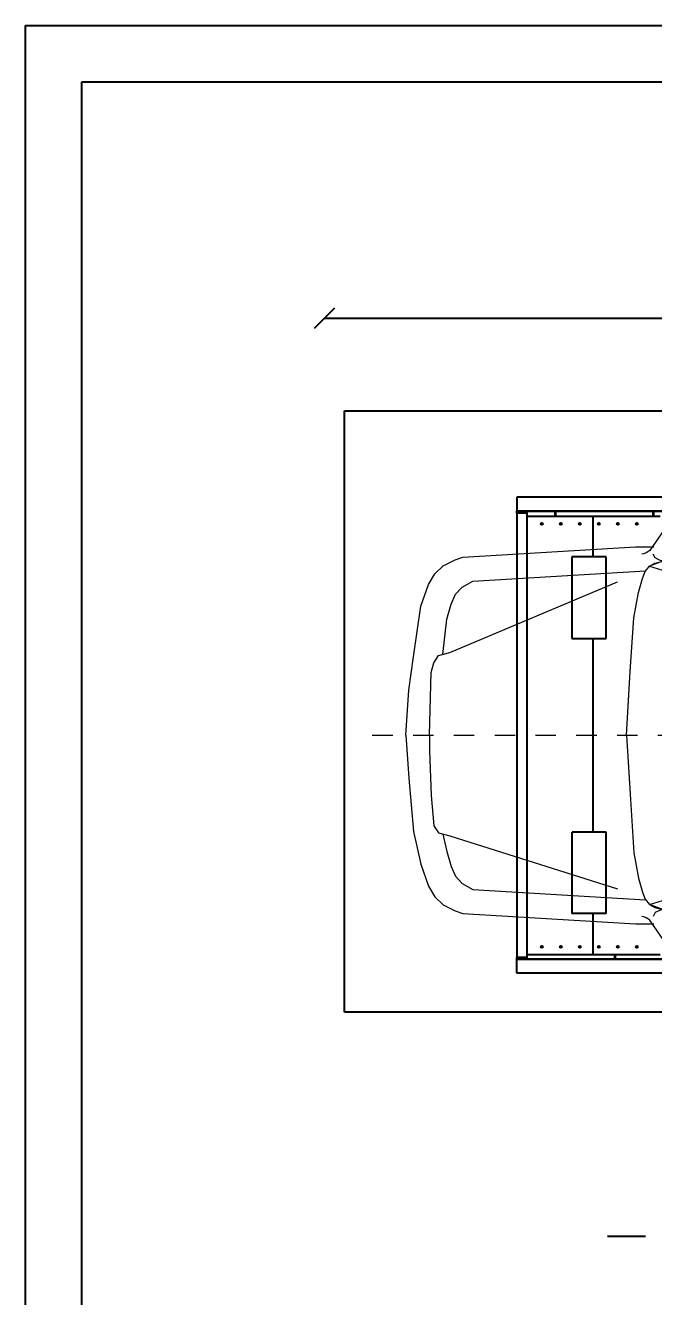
# Model space of a CAD drawing. Header units: metres. Extents: x 1161 to 1456, y 119 to 208.
# Drawn here: x 1359.42 to 1362.5, y 182.28 to 188.51 of the extents above; entities that cross this region are included whole.
import ezdxf

# ---------------------------------------------------------------- set-up
doc = ezdxf.new("R2010")
doc.units = ezdxf.units.M
doc.header["$MEASUREMENT"] = 0
doc.header["$PDMODE"] = 1
doc.header["$PDSIZE"] = -5
doc.linetypes.add('CENTER2', pattern=[1.125, 0.75, -0.125, 0.125, -0.125])
doc.linetypes.add('PHANTOM2', pattern=[1.25, 0.625, -0.125, 0.125, -0.125, 0.125, -0.125])
doc.layers.add('GRID', color=8, linetype='Continuous')
doc.layers.add('HAT', color=9, linetype='Continuous', lineweight=15)
doc.styles.get("Standard").update_dxf_attribs({"font": 'verdana.ttf'})
doc.dimstyles.new('app', dxfattribs={"dimtxt": 0.23, "dimasz": 0.1, "dimexe": 0.18, "dimexo": 0.0625, "dimgap": 0.09, "dimtad": 0, "dimzin": 0, "dimdsep": 46, "dimtxsty": 'Standard', "dimblk": 'OBLIQUE', "dimcen": 0.09, "dimse1": 1, "dimse2": 1, "dimclrd": 8, "dimclre": 8, "dimclrt": 6, "dimadec": 0, "dimazin": 0, "dimtfac": 1, "dimtofl": 0, "dimtmove": 0, "dimatfit": 3, "dimfxl": 0, "dimtolj": 1, "dimtzin": 0, "dimarcsym": 0})

# ---------------------------------------------------------------- blocks, each defined once
blk = doc.blocks.new('A$C06C76ABF')
at = {"layer": 'GRID', "linetype": 'CENTER2', "lineweight": 0}
for p, q in [((2643.8, 2268), (2643.8, -100)), ((5329, 1084), (0, 1084))]:
    blk.add_line(p, q, dxfattribs=at)
at = {"layer": 'GRID', "linetype": 'Continuous', "lineweight": 0}
for points in [[(3873.6, 1938), (3806.9, 2100.7), (3805.5, 2113.1), (3807.4, 2122.3), (3811.2, 2129.6), (3814.4, 2132.1), (3821.3, 2134), (3843.2, 2134), (3861.2, 2131.8), (3868.5, 2128.6), (3878.6, 2121.3), (3967.9, 1990.2), (3977.4, 1984.5), (3986.5, 1979.1), (3998.2, 1974.1), (4007.4, 1972.2)], [(3835, 2009), (3656.9, 2009), (1287.7, 2009), (1011.5, 1986.5), (464.8, 1961.6), (464.8, 1961.6), (416.3, 1956.8), (338.6, 1937.4), (296.6, 1911.5), (264.2, 1879.2), (233.5, 1819.4), (218.9, 1775.7), (206, 1724), (193, 1643.2), (186.6, 1503.9), (176.8, 1402.1), (167.1, 1087.8), (164.5, 1084)], [(5164.5, 1084), (5149.4, 1306.1), (5149.4, 1306.1), (5126.9, 1468.8), (5091.6, 1716.8), (5053, 1824.4), (5022.5, 1875.8), (4982.3, 1915.9), (4922.9, 1944.8), (4885.9, 1957.7), (4039.3, 2009), (4039.3, 2009), (4039.3, 2009), (3949.5, 2009)], [(3854.6, 1973), (1708.3, 1971.5), (1577.2, 1965.2), (1446.1, 1958.9), (1392.3, 1949.1), (1338.6, 1936.1), (1313.3, 1924.7), (1309.2, 1911.6), (1311.7, 1900.2), (1314.1, 1897), (1669.4, 1747.2), (1702, 1740.6), (1744.4, 1734.1), (1763.1, 1732.5), (2801.6, 1787.2), (3363.7, 1816), (2801.6, 1787.2), (3363.7, 1816), (3363.7, 1816), (3696.2, 1877.8), (3920.4, 1943.6), (3942, 1953.9), (3951.5, 1973.1)], [(4082, 1084), (4064.3, 1397.1), (4046.8, 1660.7), (4024.4, 1784.4), (4005.1, 1853.8), (3990.8, 1888.1), (3969.5, 1913.7), (3944.1, 1928.1), (3904.3, 1938), (3904.3, 1938), (3969.5, 1913.7), (3800.5, 1862.2), (3712.3, 1840.6), (3590.5, 1809.2), (3426.4, 1793.4), (3416.1, 1787.5), (3404.1, 1769.5), (3400, 1753), (3401.4, 1713.5), (3409.4, 1621.1), (3422.2, 1392.8), (3436.1, 1279.8), (3436.1, 1084)], [(1504.1, 1084), (1516.1, 1099.7), (1525.9, 1395.2), (1536.9, 1511.2), (1543, 1645.1), (1544.2, 1678), (1524.7, 1717.1), (1485.2, 1731.5), (1204.2, 1883.1), (1171.6, 1885.5), (1134.6, 1880.4), (1117.2, 1872.9), (1098.5, 1851.8), (1092.2, 1836.2), (1062.3, 1737.9), (1046.4, 1653.1), (1037.5, 1477.5), (1029.4, 1317.1), (1024.7, 1254.5), (1024.3, 1084)], [(4983, 1481.1), (4963.2, 1653.9), (4943, 1727.3), (4920.4, 1775.6), (4888.2, 1811), (4836.6, 1840), (3989.2, 1891.5)], [(1092.2, 1836.2), (1049, 1846.8), (1003.3, 1859.2), (469.8, 1834.3), (415.7, 1821.8), (383.1, 1796.5), (361.7, 1772), (340.9, 1726.2), (330.5, 1682.6), (320.1, 1638.9), (303.4, 1430.9), (286.8, 1097.9), (280.4, 1112.4), (280.4, 1084)], [(5049.3, 1084), (5049.3, 1086), (5039.6, 1391.9), (5026.8, 1440.2), (5004.2, 1475.6), (4949.5, 1489.8), (4126.7, 1836.8)], [(1504.1, 1084), (1516.1, 1268.3), (1525.9, 785.3), (1536.9, 569.3), (1543, 522.9), (1544.2, 490), (1524.7, 450.9), (1485.2, 436.5), (1204.2, 284.9), (1171.6, 282.5), (1134.6, 287.6), (1117.2, 295.1), (1098.5, 316.2), (1092.2, 331.8), (1062.3, 430.1), (1046.4, 514.9), (1037.5, 603), (1029.4, 863.4), (1024.7, 1098.5), (1024.3, 1084)], [(4082, 1084), (4064.3, 795.9), (4046.8, 507.3), (4024.4, 383.6), (4005.1, 314.2), (3990.8, 279.9), (3969.5, 254.3), (3944.1, 239.9), (3904.3, 230), (3904.3, 230), (3969.5, 254.3), (3800.5, 305.8), (3712.3, 327.4), (3590.5, 358.8), (3426.4, 374.6), (3416.1, 380.5), (3404.1, 398.5), (3400, 415), (3401.4, 454.5), (3409.4, 546.9), (3422.2, 787.7), (3436.1, 1263.2), (3436.1, 1084)], [(3835, 159), (3656.9, 159), (1287.7, 159), (1011.5, 181.5), (464.8, 206.4), (464.8, 206.4), (416.3, 211.2), (338.6, 230.6), (296.6, 256.5), (264.2, 288.8), (233.5, 348.6), (218.9, 392.3), (206, 444), (193, 524.8), (186.6, 576.6), (176.8, 778.4), (167.1, 1005.2), (164.5, 1084)], [(1092.2, 331.8), (1049, 321.2), (1003.3, 308.8), (469.8, 333.7), (415.7, 346.2), (383.1, 371.5), (361.7, 396), (340.9, 441.8), (330.5, 485.4), (320.1, 529.1), (303.4, 749.6), (286.8, 995.1), (286.8, 995.1), (280.4, 1084)], [(5164.5, 1084), (5149.4, 874.4), (5149.4, 874.4), (5126.9, 611.7), (5091.6, 451.2), (5053, 343.6), (5022.5, 292.2), (4982.3, 252.1), (4922.9, 223.2), (4885.9, 210.3), (4039.3, 159), (4039.3, 159), (4039.3, 159), (3949.5, 159)], [(5049.3, 1084), (5049.3, 1007), (5039.6, 788.6), (5026.8, 640.3), (5004.2, 604.9), (4949.5, 590.7), (4126.7, 331.2)], [(4983, 599.4), (4963.2, 514.1), (4943, 440.7), (4920.4, 392.4), (4888.2, 357), (4836.6, 328), (3989.2, 276.5)], [(3854.6, 195), (1708.3, 196.5), (1577.2, 202.8), (1446.1, 209.1), (1392.3, 218.9), (1338.6, 231.9), (1313.3, 243.3), (1309.2, 256.4), (1311.7, 267.8), (1314.1, 271), (1669.4, 420.8), (1702, 427.4), (1744.4, 433.9), (1763.1, 435.5), (2801.6, 380.8), (3363.7, 352), (2801.6, 380.8), (3363.7, 352), (3363.7, 352), (3696.2, 290.2), (3920.4, 224.4), (3942, 214.1), (3951.5, 194.9)], [(3873.6, 230), (3806.9, 67.3), (3805.5, 54.9), (3807.4, 45.7), (3811.2, 38.4), (3814.4, 35.9), (3821.3, 34), (3843.2, 34), (3861.2, 36.2), (3868.5, 39.4), (3878.6, 46.7), (3967.9, 177.8), (3977.4, 183.5), (3986.5, 188.9), (3998.2, 193.9), (4007.4, 195.8)]]:
    blk.add_lwpolyline(points, dxfattribs=at)
blk = doc.blocks.new('A$C0B0434A7')
at = {"color": 8, "linetype": 'PHANTOM2'}
blk.add_line((-1164.2, 3005.7), (-1164.2, 3105.7), dxfattribs=at)
at = {"color": 8}
for p, q in [((-1164.2, 3105.7), (4235.8, 3105.7)), ((-1164.2, 155.6), (-1164.2, 3005.7)), ((-50.1, 1989.9), (117.2, 1989.9)), ((4235.8, 155.6), (-1164.2, 155.6))]:
    blk.add_line(p, q, dxfattribs=at)
at = {"color": 8, "linetype": 'Continuous'}
for p, q in [((-320.2, 2682.8), (-320.2, 2678)), ((4189.8, 2682.8), (-320.2, 2682.8)), ((-320.2, 2678), (-320.2, 2622.1)), ((-320.2, 2622.1), (-320.2, 2614.9)), ((-320.2, 2614.9), (-317.2, 2614.9)), ((-320.2, 2604.9), (-320.2, 2614.9)), ((-277.4, 2604.9), (-320.2, 2604.9)), ((-320.2, 2604.9), (-320.2, 424.9)), ((-273.2, 2614.9), (-317.2, 2614.9)), ((-317.2, 2614.9), (-317.2, 2604.9)), ((-273.2, 2604.9), (-317.2, 2604.9)), ((-273.2, 2604.9), (-277.4, 2604.9)), ((-273.2, 2614.9), (-270.2, 2614.9)), ((-273.2, 2604.9), (-273.2, 2614.9)), ((-270.2, 2604.9), (-273.2, 2604.9)), ((-270.2, 2614.9), (-270.2, 2604.9)), ((4189.8, 2614.9), (-270.2, 2614.9)), ((393.8, 2611.7), (-270.2, 2611.7)), ((-270.2, 2604.9), (-270.2, 424.9)), ((-270.2, 2589.9), (-267.3, 2589.9)), ((-267.3, 2589.9), (-265.7, 2589.9)), ((-265.7, 2589.9), (-259, 2589.9)), ((-259, 2589.9), (-255.9, 2589.9)), ((-255.9, 2589.9), (-233.4, 2589.9)), ((-233.4, 2589.9), (-230.3, 2589.9)), ((-230.3, 2589.9), (-223.2, 2589.9)), ((-223.2, 2589.9), (-221.7, 2589.9)), ((-221.7, 2589.9), (-174.6, 2589.9)), ((-174.6, 2589.9), (-173.1, 2589.9)), ((-173.1, 2589.9), (-166, 2589.9)), ((-166, 2589.9), (-162.9, 2589.9)), ((-162.9, 2589.9), (-140.4, 2589.9)), ((-140.4, 2589.9), (-137.3, 2589.9)), ((-137.3, 2589.9), (-130.2, 2589.9)), ((-133.4, 2611.7), (-133.4, 2589.9)), ((-130.2, 2611.7), (-130.2, 2589.9)), ((-130.2, 2589.9), (-128.7, 2589.9)), ((-128.7, 2589.9), (-81.6, 2589.9)), ((-81.6, 2589.9), (-80.1, 2589.9)), ((-80.1, 2589.9), (-73, 2589.9)), ((-73, 2589.9), (-69.9, 2589.9)), ((-69.9, 2589.9), (-47.4, 2589.9)), ((-47.4, 2589.9), (-44.3, 2589.9)), ((-44.3, 2589.9), (-37.2, 2589.9)), ((-37.2, 2589.9), (-35.7, 2589.9)), ((-35.7, 2589.9), (11.4, 2589.9)), ((11.4, 2589.9), (12.9, 2589.9)), ((12.9, 2589.9), (20, 2589.9)), ((20, 2589.9), (23.1, 2589.9)), ((23.1, 2589.9), (45.6, 2589.9)), ((45.6, 2589.9), (48.7, 2589.9)), ((48.7, 2589.9), (52.3, 2589.9)), ((52.2, 2589.9), (53.8, 2589.9)), ((53.8, 2589.9), (57.1, 2589.9)), ((53.8, 2389.9), (53.8, 2589.9)), ((57.1, 2589.9), (58.6, 2589.9)), ((58.6, 2589.9), (104.7, 2589.9)), ((104.7, 2589.9), (106.3, 2589.9)), ((106.3, 2589.9), (113, 2589.9)), ((113, 2589.9), (116.1, 2589.9)), ((116.1, 2589.9), (138.6, 2589.9)), ((138.6, 2589.9), (141.7, 2589.9)), ((141.7, 2589.9), (148.8, 2589.9)), ((148.8, 2589.9), (150.3, 2589.9)), ((150.3, 2589.9), (197.4, 2589.9)), ((197.4, 2589.9), (198.9, 2589.9)), ((198.9, 2589.9), (206, 2589.9)), ((206, 2589.9), (209.1, 2589.9)), ((209.1, 2589.9), (231.6, 2589.9)), ((231.6, 2589.9), (234.7, 2589.9)), ((234.7, 2589.9), (241.8, 2589.9)), ((241.8, 2589.9), (243.3, 2589.9)), ((243.3, 2589.9), (290.4, 2589.9)), ((290.4, 2589.9), (291.9, 2589.9)), ((291.9, 2589.9), (299, 2589.9)), ((299, 2589.9), (302.1, 2589.9)), ((302.1, 2589.9), (324.6, 2589.9)), ((324.6, 2589.9), (327.7, 2589.9)), ((327.7, 2589.9), (334.8, 2589.9)), ((334.8, 2589.9), (336.3, 2589.9)), ((336.3, 2589.9), (383.4, 2589.9)), ((346.6, 2611.7), (346.6, 2589.9)), ((349.8, 2611.7), (349.8, 2589.9)), ((-197.2, 2555.3), (-199.7, 2553.9)), ((-199.7, 2553.9), (-199.7, 2551)), ((-199.7, 2551), (-197.2, 2549.6)), ((-194.7, 2553.9), (-197.2, 2555.3)), ((-197.2, 2549.6), (-194.7, 2551)), ((-194.7, 2551), (-194.7, 2553.9)), ((-104.2, 2555.3), (-106.7, 2553.9)), ((-106.7, 2553.9), (-106.7, 2551)), ((-106.7, 2551), (-104.2, 2549.6)), ((-101.7, 2553.9), (-104.2, 2555.3)), ((-104.2, 2549.6), (-101.7, 2551)), ((-101.7, 2551), (-101.7, 2553.9)), ((-11.2, 2555.3), (-13.7, 2553.9)), ((-13.7, 2553.9), (-13.7, 2551)), ((-13.7, 2551), (-11.2, 2549.6)), ((-8.7, 2553.9), (-11.2, 2555.3)), ((-11.2, 2549.6), (-8.7, 2551)), ((-8.7, 2551), (-8.7, 2553.9)), ((81.8, 2555.3), (79.3, 2553.9)), ((79.3, 2553.9), (79.3, 2551)), ((79.3, 2551), (81.8, 2549.6)), ((84.3, 2553.9), (81.8, 2555.3)), ((81.8, 2549.6), (84.3, 2551)), ((84.3, 2551), (84.3, 2553.9)), ((174.8, 2555.3), (172.3, 2553.9)), ((172.3, 2553.9), (172.3, 2551)), ((172.3, 2551), (174.8, 2549.6)), ((177.3, 2553.9), (174.8, 2555.3)), ((174.8, 2549.6), (177.3, 2551)), ((177.3, 2551), (177.3, 2553.9)), ((267.8, 2555.3), (265.3, 2553.9)), ((265.3, 2553.9), (265.3, 2551)), ((265.3, 2551), (267.8, 2549.6)), ((270.3, 2553.9), (267.8, 2555.3)), ((267.8, 2549.6), (270.3, 2551)), ((270.3, 2551), (270.3, 2553.9)), ((-48.4, 2389.9), (-50.1, 2389.9)), ((-50.1, 2389.9), (-50.1, 1989.9)), ((57.7, 2389.9), (-48.4, 2389.9)), ((65, 2389.9), (57.7, 2389.9)), ((116.6, 2389.9), (65, 2389.9)), ((117.2, 2389.9), (116.6, 2389.9)), ((117.2, 1989.9), (117.2, 2389.9)), ((53.8, 1039.9), (53.8, 1989.9)), ((-50.1, 1039.9), (-50.1, 639.9)), ((57.7, 1039.9), (-48.4, 1039.9)), ((65, 1039.9), (57.7, 1039.9)), ((116.6, 1039.9), (65, 1039.9)), ((117.2, 1039.9), (116.6, 1039.9)), ((117.2, 639.9), (117.2, 1039.9)), ((-48.4, 639.9), (-50.1, 639.9)), ((57.7, 639.9), (-48.4, 639.9)), ((53.8, 439.9), (53.8, 639.9)), ((65, 639.9), (57.7, 639.9)), ((116.6, 639.9), (65, 639.9)), ((117.2, 639.9), (116.6, 639.9)), ((-270.2, 439.9), (-267.3, 439.9)), ((-267.3, 439.9), (-265.7, 439.9)), ((-265.7, 439.9), (-259, 439.9)), ((-259, 439.9), (-255.9, 439.9)), ((-255.9, 439.9), (-233.4, 439.9)), ((-233.4, 439.9), (-230.3, 439.9)), ((-230.3, 439.9), (-223.2, 439.9)), ((-223.2, 439.9), (-221.7, 439.9)), ((-221.7, 439.9), (-174.6, 439.9)), ((-198.6, 479.9), (-200, 477.4)), ((-200, 477.4), (-198.6, 474.9)), ((-195.7, 479.9), (-198.6, 479.9)), ((-198.6, 474.9), (-195.7, 474.9)), ((-194.3, 477.4), (-195.7, 479.9)), ((-195.7, 474.9), (-194.3, 477.4)), ((-174.6, 439.9), (-173.1, 439.9)), ((-173.1, 439.9), (-166, 439.9)), ((-166, 439.9), (-162.9, 439.9)), ((-162.9, 439.9), (-140.4, 439.9)), ((-140.4, 439.9), (-137.3, 439.9)), ((-137.3, 439.9), (-130.2, 439.9)), ((-130.2, 439.9), (-128.7, 439.9)), ((-128.7, 439.9), (-81.6, 439.9)), ((-105.6, 479.9), (-107, 477.4)), ((-107, 477.4), (-105.6, 474.9)), ((-102.7, 479.9), (-105.6, 479.9)), ((-105.6, 474.9), (-102.7, 474.9)), ((-101.3, 477.4), (-102.7, 479.9)), ((-102.7, 474.9), (-101.3, 477.4)), ((-81.6, 439.9), (-80.1, 439.9)), ((-80.1, 439.9), (-73, 439.9)), ((-73, 439.9), (-69.9, 439.9)), ((-69.9, 439.9), (-47.4, 439.9)), ((-47.4, 439.9), (-44.3, 439.9)), ((-44.3, 439.9), (-37.2, 439.9)), ((-37.2, 439.9), (-35.7, 439.9)), ((-35.7, 439.9), (11.4, 439.9)), ((-12.6, 479.9), (-14, 477.4)), ((-14, 477.4), (-12.6, 474.9)), ((-9.7, 479.9), (-12.6, 479.9)), ((-12.6, 474.9), (-9.7, 474.9)), ((-8.3, 477.4), (-9.7, 479.9)), ((-9.7, 474.9), (-8.3, 477.4)), ((11.4, 439.9), (12.9, 439.9)), ((12.9, 439.9), (20, 439.9)), ((20, 439.9), (23.1, 439.9)), ((23.1, 439.9), (45.6, 439.9)), ((45.6, 439.9), (48.7, 439.9)), ((48.7, 439.9), (52.3, 439.9)), ((52.2, 439.9), (53.8, 439.9)), ((53.8, 439.9), (57.1, 439.9)), ((57.1, 439.9), (58.6, 439.9)), ((58.6, 439.9), (104.7, 439.9)), ((80.4, 479.9), (79, 477.4)), ((79, 477.4), (80.4, 474.9)), ((83.3, 479.9), (80.4, 479.9)), ((80.4, 474.9), (83.3, 474.9)), ((84.7, 477.4), (83.3, 479.9)), ((83.3, 474.9), (84.7, 477.4)), ((104.7, 439.9), (106.3, 439.9)), ((106.3, 439.9), (113, 439.9)), ((113, 439.9), (116.1, 439.9)), ((116.1, 439.9), (138.6, 439.9)), ((138.6, 439.9), (141.7, 439.9)), ((141.7, 439.9), (148.8, 439.9)), ((148.8, 439.9), (150.3, 439.9)), ((150.3, 439.9), (197.4, 439.9)), ((159.8, 418.1), (159.8, 439.9)), ((163, 418.1), (163, 439.9)), ((173.4, 479.9), (172, 477.4)), ((172, 477.4), (173.4, 474.9)), ((176.3, 479.9), (173.4, 479.9)), ((173.4, 474.9), (176.3, 474.9)), ((177.7, 477.4), (176.3, 479.9)), ((176.3, 474.9), (177.7, 477.4)), ((197.4, 439.9), (198.9, 439.9)), ((198.9, 439.9), (206, 439.9)), ((206, 439.9), (209.1, 439.9)), ((209.1, 439.9), (231.6, 439.9)), ((231.6, 439.9), (234.7, 439.9)), ((234.7, 439.9), (241.8, 439.9)), ((241.8, 439.9), (243.3, 439.9)), ((243.3, 439.9), (290.4, 439.9)), ((266.4, 479.9), (265, 477.4)), ((265, 477.4), (266.4, 474.9)), ((269.3, 479.9), (266.4, 479.9)), ((266.4, 474.9), (269.3, 474.9)), ((270.7, 477.4), (269.3, 479.9)), ((269.3, 474.9), (270.7, 477.4)), ((290.4, 439.9), (291.9, 439.9)), ((291.9, 439.9), (299, 439.9)), ((299, 439.9), (302.1, 439.9)), ((302.1, 439.9), (324.6, 439.9)), ((324.6, 439.9), (327.7, 439.9)), ((327.7, 439.9), (334.8, 439.9)), ((334.8, 439.9), (336.3, 439.9)), ((336.3, 439.9), (383.4, 439.9)), ((-277.4, 424.9), (-320.2, 424.9)), ((-320.2, 414.9), (-320.2, 424.9)), ((-317.2, 414.9), (-320.2, 414.9)), ((-320.2, 414.9), (-320.2, 414.9)), ((4189.8, 414.9), (-320.2, 414.9)), ((-320.2, 407.7), (-320.2, 414.9)), ((-320.2, 351.9), (-320.2, 407.7)), ((-273.2, 424.9), (-317.2, 424.9)), ((-317.2, 424.9), (-317.2, 414.9)), ((-273.2, 414.9), (-317.2, 414.9)), ((-290.2, 414.9), (-290.2, 414.9)), ((-289.4, 414.9), (-289.4, 414.9)), ((-280.9, 414.9), (-280.9, 414.9)), ((-280.2, 414.9), (-280.2, 414.9)), ((-273.2, 424.9), (-277.4, 424.9)), ((-273.2, 424.9), (-270.2, 424.9)), ((-273.2, 414.9), (-273.2, 424.9)), ((-270.2, 414.9), (-273.2, 414.9)), ((-270.2, 424.9), (-270.2, 414.9)), ((-270.2, 418.1), (393.8, 418.1)), ((-320.2, 347.1), (-320.2, 351.9)), ((4189.8, 347.1), (-320.2, 347.1))]:
    blk.add_line(p, q, dxfattribs=at)
for centre, radius in [((-197.2, 2552.4), 5), ((-197.2, 2552.4), 4.7), ((-104.2, 2552.4), 5), ((-104.2, 2552.4), 4.7), ((-11.2, 2552.4), 5), ((-11.2, 2552.4), 4.7), ((81.8, 2552.4), 5), ((81.8, 2552.4), 4.7), ((174.8, 2552.4), 5), ((174.8, 2552.4), 4.7), ((267.8, 2552.4), 5), ((267.8, 2552.4), 4.7), ((-197.2, 477.4), 5), ((-197.2, 477.4), 4.7), ((-104.2, 477.4), 5), ((-104.2, 477.4), 4.7), ((-11.2, 477.4), 5), ((-11.2, 477.4), 4.7), ((81.8, 477.4), 5), ((81.8, 477.4), 4.7), ((174.8, 477.4), 5), ((174.8, 477.4), 4.7), ((267.8, 477.4), 5), ((267.8, 477.4), 4.7)]:
    blk.add_circle(centre, radius, dxfattribs=at)
for centre, start, end in [((-197.2, 2552.4), 120, 180), ((-197.2, 2552.4), 180, 240), ((-197.2, 2552.4), 60, 120), ((-197.2, 2552.4), 240, 300), ((-197.2, 2552.4), 0, 60), ((-197.2, 2552.4), 300, 0), ((-104.2, 2552.4), 120, 180), ((-104.2, 2552.4), 180, 240), ((-104.2, 2552.4), 60, 120), ((-104.2, 2552.4), 240, 300), ((-104.2, 2552.4), 0, 60), ((-104.2, 2552.4), 300, 0), ((-11.2, 2552.4), 120, 180), ((-11.2, 2552.4), 180, 240), ((-11.2, 2552.4), 60, 120), ((-11.2, 2552.4), 240, 300), ((-11.2, 2552.4), 0, 60), ((-11.2, 2552.4), 300, 0), ((81.8, 2552.4), 120, 180), ((81.8, 2552.4), 180, 240), ((81.8, 2552.4), 60, 120), ((81.8, 2552.4), 240, 300), ((81.8, 2552.4), 0, 60), ((81.8, 2552.4), 300, 0), ((174.8, 2552.4), 120, 180), ((174.8, 2552.4), 180, 240), ((174.8, 2552.4), 60, 120), ((174.8, 2552.4), 240, 300), ((174.8, 2552.4), 0, 60), ((174.8, 2552.4), 300, 0), ((267.8, 2552.4), 120, 180), ((267.8, 2552.4), 180, 240), ((267.8, 2552.4), 60, 120), ((267.8, 2552.4), 240, 300), ((267.8, 2552.4), 0, 60), ((267.8, 2552.4), 300, 0), ((-197.2, 477.4), 150, 210), ((-197.2, 477.4), 90, 150), ((-197.2, 477.4), 210, 270), ((-197.2, 477.4), 30, 90), ((-197.2, 477.4), 270, 330), ((-197.2, 477.4), 330, 30), ((-104.2, 477.4), 150, 210), ((-104.2, 477.4), 90, 150), ((-104.2, 477.4), 210, 270), ((-104.2, 477.4), 30, 90), ((-104.2, 477.4), 270, 330), ((-104.2, 477.4), 330, 30), ((-11.2, 477.4), 150, 210), ((-11.2, 477.4), 90, 150), ((-11.2, 477.4), 210, 270), ((-11.2, 477.4), 30, 90), ((-11.2, 477.4), 270, 330), ((-11.2, 477.4), 330, 30), ((81.8, 477.4), 150, 210), ((81.8, 477.4), 90, 150), ((81.8, 477.4), 210, 270), ((81.8, 477.4), 30, 90), ((81.8, 477.4), 270, 330), ((81.8, 477.4), 330, 30), ((174.8, 477.4), 150, 210), ((174.8, 477.4), 90, 150), ((174.8, 477.4), 210, 270), ((174.8, 477.4), 30, 90), ((174.8, 477.4), 270, 330), ((174.8, 477.4), 330, 30), ((267.8, 477.4), 150, 210), ((267.8, 477.4), 90, 150), ((267.8, 477.4), 210, 270), ((267.8, 477.4), 30, 90), ((267.8, 477.4), 270, 330), ((267.8, 477.4), 330, 30)]:
    blk.add_arc(centre, 2.5, start, end, dxfattribs=at)
blk = doc.blocks.new('_Oblique')
at = {"layer": 'HAT', "color": 0, "linetype": 'Continuous', "lineweight": -2}
blk.add_line((-0.5, -0.5), (0.5, 0.5), dxfattribs=at)
blk = doc.blocks.new('*D55')
at = {"color": 8, "lineweight": -2}
for p, q in [((1360.8818, 187.076), (1363.2074, 187.076)), ((1366.3818, 187.076), (1364.0561, 187.076))]:
    blk.add_line(p, q, dxfattribs=at)
at = {"layer": 'DEFPOINTS', "color": 0}
for p in [(1360.8818, 187.076), (1360.8818, 186.6212), (1366.3818, 186.6212)]:
    blk.add_point(p, dxfattribs=at)
at = {"color": 8, "lineweight": -2, "xscale": 0.1, "yscale": 0.1, "zscale": 0.1, "rotation": 180}
blk.add_blockref('_Oblique', (1360.8818, 187.076), dxfattribs=at)
at = {"color": 8, "lineweight": -2, "xscale": 0.1, "yscale": 0.1, "zscale": 0.1}
blk.add_blockref('_Oblique', (1366.3818, 187.076), dxfattribs=at)
at = {"color": 6, "insert": (1363.6318, 187.076), "char_height": 0.23, "attachment_point": 5}
blk.add_mtext('\\A1;5.50', dxfattribs=at)

msp = doc.modelspace()

# ---------------------------------------------------------------- linework, layer by layer
msp.add_line((1362.2702, 182.5725), (1362.4569, 182.5725))
at = {"linetype": 'Continuous'}
for points in [[(1359.4169, 188.5127), (1375.5213, 188.5127), (1375.5213, 175.4775), (1359.4169, 175.4775)], [(1359.6941, 188.2354), (1375.2441, 188.2354), (1375.2441, 175.7548), (1359.6941, 175.7548)]]:
    msp.add_lwpolyline(points, close=True, dxfattribs=at)
msp.add_lwpolyline([(1359.6941, 188.2354), (1375.2441, 188.2354)], dxfattribs=at)

# ---------------------------------------------------------------- block references
at = {"xscale": 0.001, "yscale": 0.001, "zscale": 0.001}
msp.add_blockref('A$C0B0434A7', (1362.1459, 183.5156), dxfattribs=at)
at = {"linetype": 'Continuous', "ltscale": 0.5, "extrusion": (0, 0, -1), "xscale": 0.001, "yscale": 0.001, "zscale": -0.001}
msp.add_blockref('A$C06C76ABF', (-1366.4463, 183.9462), dxfattribs=at)

# ---------------------------------------------------------------- dimensions: what is measured, and where the dimension line sits
dim = msp.add_linear_dim(base=(1360.8818, 187.076), p1=(1366.3818, 186.6212), p2=(1360.8818, 186.6212), dimstyle='app')
dim.commit()
dim.dimension.update_dxf_attribs({"geometry": '*D55', "text_midpoint": (1363.6318, 187.076)})

doc.saveas('drawing.dxf')
